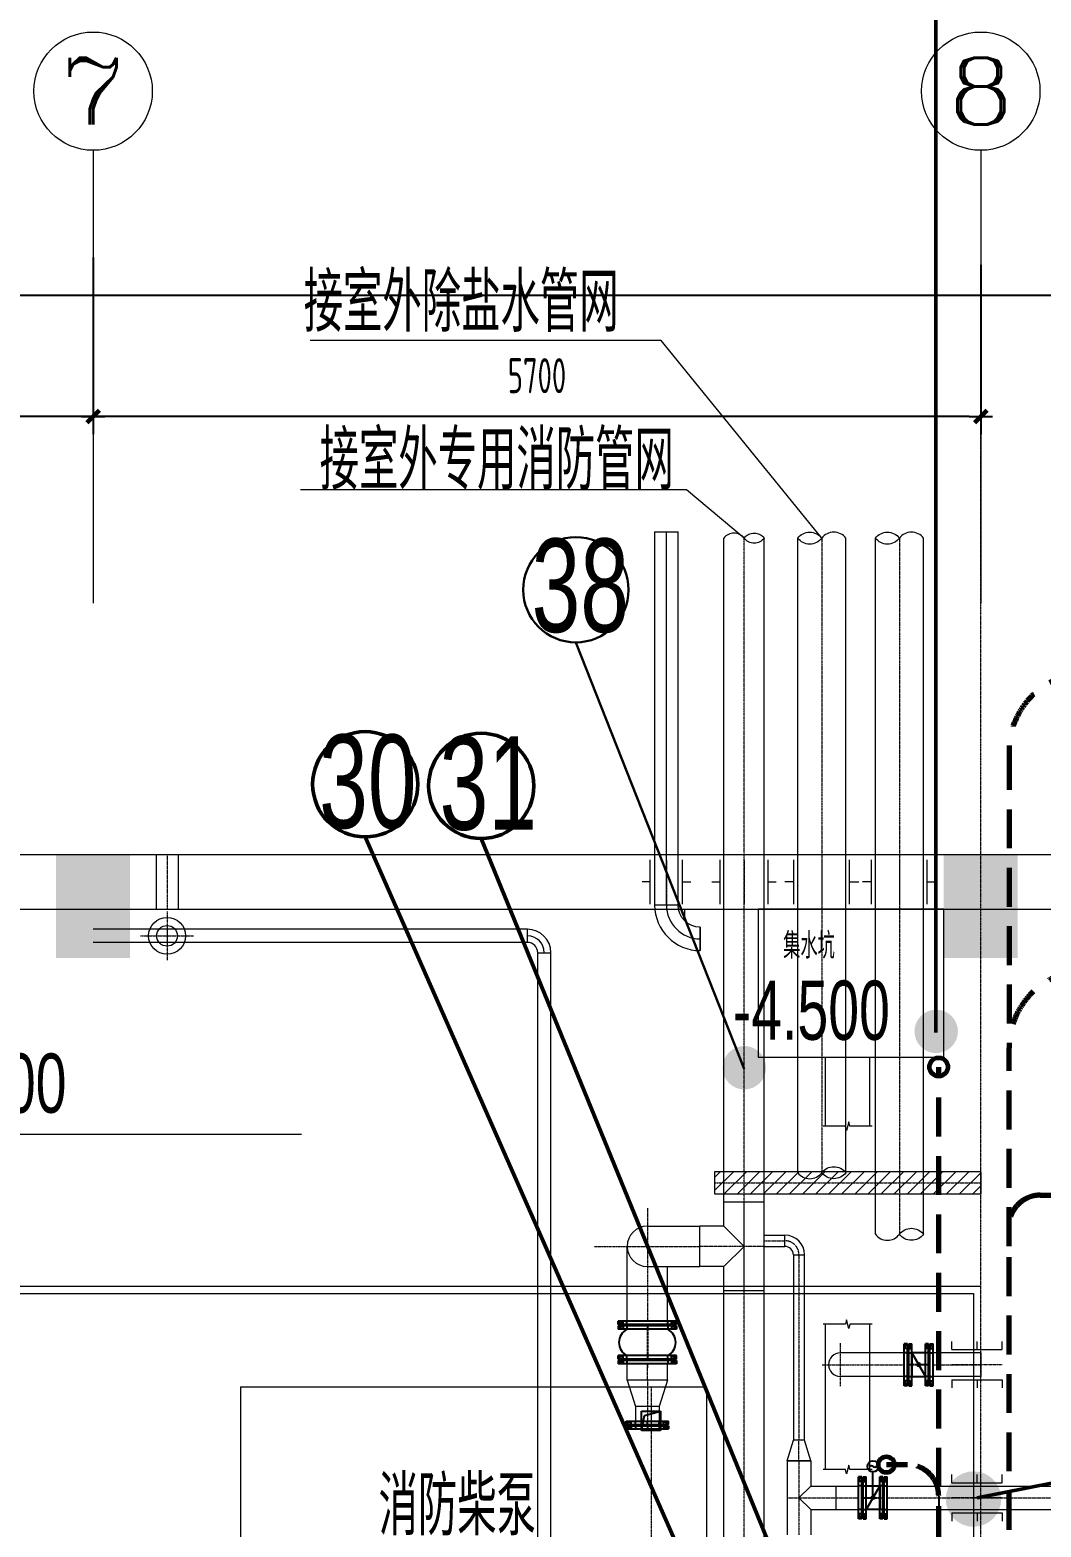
# Model space of a CAD drawing. Header units: millimetres. Extents: x -705761 to 1364679, y -410401 to 446404.
# Drawn here: x -512246 to -505754, y -93573 to -83955 of the extents above; entities that cross this region are included whole.
import ezdxf
from ezdxf.enums import TextEntityAlignment as Align

# ---------------------------------------------------------------- set-up
doc = ezdxf.new("R2010")
doc.units = ezdxf.units.MM
for name, pattern in [('( Dashed )', [0.75, 0.5, -0.25]), ('ACAD_ISO02W100', [15, 12, -3]), ('CENTER', [2, 1.25, -0.25, 0.25, -0.25])]:
    doc.linetypes.add(name, pattern=pattern)
doc.layers.get('DEFPOINTS').update_dxf_attribs({"lineweight": 13})
for name, color, linetype, lineweight in [('AXIS', 3, 'Continuous', 13), ('AXIS_TEXT', 7, 'Continuous', 13), ('COLUMN', 7, 'Continuous', 13), ('DOTE', 1, 'Continuous', 13), ('P-YP-01001', 7, 'Continuous', 0), ('P-YP-01001-CLIN', 7, 'Continuous', 0), ('PUB_WALL', 255, 'Continuous', 13), ('W－标高', 3, 'Continuous', 13), ('W－防水套管', 30, 'Continuous', 13), ('净环冷水池补水管', 31, 'Continuous', 53), ('水HH-排水沟', 30, 'Continuous', 30), ('消防水管', 6, 'Continuous', 53), ('溢流及排污管道', 2, 'Continuous', 53), ('自动化文字', 255, 'Continuous', 35), ('除盐水管道', 60, 'Continuous', 53)]:
    doc.layers.add(name, color=color, linetype=linetype, lineweight=lineweight)
doc.layers.add('YQ_DIM', color=3, linetype='Continuous')
doc.layers.add('水HH-文字说明', color=7, linetype='Continuous')
doc.styles.add('_TCH_AXIS', font='complex.shx', dxfattribs={"bigfont": 'gbcbig.shx'})
doc.styles.add('bsdi_hz', font='BSDI_XW.shx', dxfattribs={"width": 0.8, "bigfont": 'BSDI_HZ.shx'})
doc.styles.add('BSIET 400', font='BSDI_XW.shx', dxfattribs={"width": 0.7, "height": 400, "bigfont": 'BSDI_HZ.shx'})
doc.styles.add('COMPLEX', font='ROS.shx', dxfattribs={"width": 0.7, "bigfont": 'HzTXT.shx'})
doc.styles.add('YQ_DIM', font='Superos.shx', dxfattribs={"width": 0.8, "bigfont": 'hzdx.shx'})
doc.styles.add('首钢设计院H5', font='ROS.shx', dxfattribs={"width": 0.7, "height": 5, "bigfont": 'HzTXT.shx'})
doc.dimstyles.new('yq75', dxfattribs={"dimscale": 75, "dimtxt": 3, "dimasz": 1, "dimexe": 1.5, "dimexo": 3, "dimgap": 0.5, "dimtad": 1, "dimdec": 0, "dimdsep": 46, "dimtxsty": 'YQ_DIM', "dimblk": 'YQTICK', "dimcen": 0, "dimclrd": 256, "dimclre": 256, "dimclrt": 7, "dimadec": 1, "dimazin": 2, "dimtfac": 1, "dimtdec": 4, "dimtix": 1, "dimtmove": 2, "dimatfit": 2, "dimfxl": 1, "dimtolj": 1, "dimtzin": 0, "dimarcsym": 0})

# ---------------------------------------------------------------- blocks, each defined once
blk = doc.blocks.new('YQTICK')
blk.add_line((-1, 0), (1, 0))
at = {"const_width": 0.4}
blk.add_lwpolyline([(0.53, 0.53), (-0.53, -0.53)], dxfattribs=at)
blk = doc.blocks.new('*D165')
at = {"layer": 'DEFPOINTS', "color": 0, "lineweight": 40, "transparency": 16777216}
for p in [(-511840.6, -85192.5), (-517540.6, -85240), (-517540.6, -86438.6)]:
    blk.add_point(p, dxfattribs=at)
at = {"layer": 'YQ_DIM', "lineweight": -2, "transparency": 16777216}
for p, q in [((-517540.6, -85465), (-517540.6, -86551.1)), ((-511840.6, -85417.5), (-511840.6, -86551.1)), ((-511915.6, -86438.6), (-517465.6, -86438.6))]:
    blk.add_line(p, q, dxfattribs=at)
at = {"layer": 'YQ_DIM', "lineweight": -2, "transparency": 16777216, "xscale": 75, "yscale": 75, "zscale": 75, "rotation": 180}
blk.add_blockref('YQTICK', (-517540.6, -86438.6), dxfattribs=at)
at = {"layer": 'YQ_DIM', "lineweight": -2, "transparency": 16777216, "xscale": 75, "yscale": 75, "zscale": 75}
blk.add_blockref('YQTICK', (-511840.6, -86438.6), dxfattribs=at)
at = {"layer": 'YQ_DIM', "color": 7, "lineweight": 15, "transparency": 16777216, "insert": (-514690.6, -86200.6), "char_height": 225, "attachment_point": 5, "style": 'YQ_DIM'}
blk.add_mtext('\\A1;\\H1x;\\W0.7;5700', dxfattribs=at)
blk = doc.blocks.new('*D167')
at = {"layer": 'DEFPOINTS', "color": 0, "lineweight": 40, "transparency": 16777216}
for p in [(-511840.6, -85192.5), (-506140.6, -85240), (-511840.6, -86438.6)]:
    blk.add_point(p, dxfattribs=at)
at = {"layer": 'YQ_DIM', "lineweight": -2, "transparency": 16777216}
for p, q in [((-511840.6, -85417.5), (-511840.6, -86551.1)), ((-506140.6, -85465), (-506140.6, -86551.1)), ((-506215.6, -86438.6), (-511765.6, -86438.6))]:
    blk.add_line(p, q, dxfattribs=at)
at = {"layer": 'YQ_DIM', "lineweight": -2, "transparency": 16777216, "xscale": 75, "yscale": 75, "zscale": 75, "rotation": 180}
blk.add_blockref('YQTICK', (-511840.6, -86438.6), dxfattribs=at)
at = {"layer": 'YQ_DIM', "lineweight": -2, "transparency": 16777216, "xscale": 75, "yscale": 75, "zscale": 75}
blk.add_blockref('YQTICK', (-506140.6, -86438.6), dxfattribs=at)
at = {"layer": 'YQ_DIM', "color": 7, "lineweight": 15, "transparency": 16777216, "insert": (-508990.6, -86176.2), "char_height": 225, "attachment_point": 5, "style": 'YQ_DIM'}
blk.add_mtext('\\A1;\\H1x;\\W0.7;5700', dxfattribs=at)
blk = doc.blocks.new('*D169')
at = {"layer": 'DEFPOINTS', "color": 0, "lineweight": 40, "transparency": 16777216}
for p in [(-495880.6, -84728.6), (-552880.6, -85219), (-552880.6, -85660.9)]:
    blk.add_point(p, dxfattribs=at)
at = {"layer": 'YQ_DIM', "lineweight": -2, "transparency": 16777216}
for p, q in [((-495880.6, -84953.6), (-495880.6, -85773.4)), ((-552880.6, -85444), (-552880.6, -85773.4)), ((-495955.6, -85660.9), (-552805.6, -85660.9))]:
    blk.add_line(p, q, dxfattribs=at)
at = {"layer": 'YQ_DIM', "lineweight": -2, "transparency": 16777216, "xscale": 75, "yscale": 75, "zscale": 75, "rotation": 180}
blk.add_blockref('YQTICK', (-552880.6, -85660.9), dxfattribs=at)
at = {"layer": 'YQ_DIM', "lineweight": -2, "transparency": 16777216, "xscale": 75, "yscale": 75, "zscale": 75}
blk.add_blockref('YQTICK', (-495880.6, -85660.9), dxfattribs=at)
at = {"layer": 'YQ_DIM', "color": 7, "lineweight": 15, "transparency": 16777216, "insert": (-522955.6, -85424.6), "char_height": 225, "attachment_point": 5, "style": 'YQ_DIM'}
blk.add_mtext('\\A1;57000', dxfattribs=at)
blk = doc.blocks.new('_FZH')
blk.add_solid([(-0.5, -0.5), (0.5, -0.5), (-0.5, 0.5), (0.5, 0.5)])
blk = doc.blocks.new('_AXISO')
blk.add_circle((0, 0), 0.5)
at = {"layer": 'AXIS_TEXT', "style": 'COMPLEX', "width": 1.470588}
blk.add_attdef('A', text='', height=0.56, dxfattribs=at).set_placement((0.25, -0.28), (0.25, -0.28), align=Align.FIT)
blk = doc.blocks.new('A$C018B5288')
at = {"lineweight": -3}
for p, q in [((-65, 65), (65, 65)), ((-65, -65), (-65, 65)), ((65, 65), (65, -65)), ((65, -65), (-65, -65))]:
    blk.add_line(p, q, dxfattribs=at)
blk.add_lwpolyline([(-65, -65), (-44, 36), (65, 65)], dxfattribs=at)
at = {"layer": 'DOTE', "color": 1, "linetype": 'CENTER', "ltscale": 5}
for p, q in [((-89, 0), (89, 0)), ((0, 94), (0, -94))]:
    blk.add_line(p, q, dxfattribs=at)
blk = doc.blocks.new('A$C4018031B')
for p, q in [((-27, -142.5), (-27, 142.5)), ((-6, 142.5), (-27, 142.5)), ((-6, -142.5), (-6, 142.5)), ((-6, 109), (-3, 106)), ((-3, -106), (-3, 106)), ((3, 109), (0, 106)), ((0, -106), (0, 106)), ((3, -142.5), (3, 142.5)), ((3, 142.5), (24, 142.5)), ((24, -142.5), (24, 142.5)), ((-6, -142.5), (-27, -142.5)), ((-6, -109), (-3, -106)), ((3, -109), (0, -106)), ((3, -142.5), (24, -142.5))]:
    blk.add_line(p, q)
at = {"linetype": 'ACAD_ISO02W100', "ltscale": 0.5}
for p, q in [((-6, 131), (-27, 131)), ((-6, 109), (-27, 109)), ((3, 131), (24, 131)), ((3, 109), (24, 109)), ((-3, 80.5), (-27, 80.5)), ((0, 80.5), (24, 80.5)), ((-3, -80.5), (-27, -80.5)), ((0, -80.5), (24, -80.5)), ((-6, -109), (-27, -109)), ((-6, -131), (-27, -131)), ((3, -109), (24, -109)), ((3, -131), (24, -131))]:
    blk.add_line(p, q, dxfattribs=at)
at = {"color": 1, "linetype": 'CENTER', "ltscale": 5}
for p, q in [((-6, 120), (-27, 120)), ((3, 120), (24, 120)), ((-3, 0), (-27, 0)), ((0, 0), (24, 0)), ((-6, -120), (-27, -120)), ((3, -120), (24, -120))]:
    blk.add_line(p, q, dxfattribs=at)
blk = doc.blocks.new('A$C60BE7772')
for p, q in [((-121, 198), (-144, 198)), ((-144, -197), (-144, 198)), ((-121, -197), (-121, 198)), ((-121, 163), (-118, 160)), ((-118, -160), (-118, 160)), ((-112, 163), (-115, 160)), ((-115, -160), (-115, 160)), ((-112, -197), (-112, 198)), ((-112, 198), (-89, 198)), ((-89, -197), (-89, 198)), ((112, 198), (89, 198)), ((89, -197), (89, 198)), ((112, -197), (112, 198)), ((112, 163), (115, 160)), ((115, -160), (115, 160)), ((121, 163), (118, 160)), ((118, -160), (118, 160)), ((121, -197), (121, 198)), ((121, 198), (144, 198)), ((144, -197), (144, 198)), ((-121, -197), (-144, -197)), ((-121, -163), (-118, -160)), ((-112, -163), (-115, -160)), ((-112, -197), (-89, -197)), ((112, -197), (89, -197)), ((112, -163), (115, -160)), ((121, -163), (118, -160)), ((121, -197), (144, -197))]:
    blk.add_line(p, q)
at = {"linetype": 'ACAD_ISO02W100', "ltscale": 0.5}
for p, q in [((-121, 186), (-144, 186)), ((-121, 164), (-144, 164)), ((-118, 138), (-144, 138)), ((-115, 138), (-89, 138)), ((-112, 186), (-89, 186)), ((-112, 164), (-89, 164)), ((112, 186), (89, 186)), ((112, 164), (89, 164)), ((115, 138), (89, 138)), ((118, 138), (144, 138)), ((121, 186), (144, 186)), ((121, 164), (144, 164)), ((-118, -138), (-144, -138)), ((-121, -164), (-144, -164)), ((-121, -186), (-144, -186)), ((-115, -138), (-89, -138)), ((-112, -164), (-89, -164)), ((-112, -186), (-89, -186)), ((115, -138), (89, -138)), ((112, -164), (89, -164)), ((112, -186), (89, -186)), ((118, -138), (144, -138)), ((121, -164), (144, -164)), ((121, -186), (144, -186))]:
    blk.add_line(p, q, dxfattribs=at)
at = {"color": 1, "linetype": 'CENTER', "ltscale": 5}
for p, q in [((-121, 175), (-144, 175)), ((-112, 175), (-89, 175)), ((112, 175), (89, 175)), ((121, 175), (144, 175)), ((-121, -175), (-144, -175)), ((-112, -175), (-89, -175)), ((112, -175), (89, -175)), ((121, -175), (144, -175))]:
    blk.add_line(p, q, dxfattribs=at)
at = {"color": 1, "linetype": 'CENTER', "lineweight": -3, "ltscale": 5}
blk.add_line((115, 0), (-115, 0), dxfattribs=at)
for centre, start, end in [((0, 91), 27.9665, 152.0335), ((0, -91), 207.9665, 332.0335)]:
    blk.add_arc(centre, 101, start, end)
blk = doc.blocks.new('A$C799407B6')
h = blk.add_hatch(color=256)
edge = h.paths.add_edge_path()
edge.add_arc((0, 0), 10, 0, 360)
for p, q in [((-76, 142), (-97, 142)), ((-97, -142), (-97, 142)), ((-76, -142), (-76, 142)), ((-76, 109), (-73, 106)), ((-73, -106), (-73, 106)), ((-67, 109), (-70, 106)), ((-70, -106), (-70, 106)), ((-67, -142), (-67, 142)), ((-67, 142), (-46, 142)), ((-46, -142), (-46, 142)), ((0, 0), (0, 175)), ((67, 142), (46, 142)), ((46, -142), (46, 142)), ((67, -142), (67, 142)), ((67, 109), (70, 106)), ((70, -106), (70, 106)), ((76, 109), (73, 106)), ((73, -106), (73, 106)), ((76, -142), (76, 142)), ((76, 142), (97, 142)), ((97, -142), (97, 142)), ((46, 80), (-46, -80)), ((-46, 80), (46, 80)), ((-46, -80), (-46, 80)), ((46, 80), (46, -80)), ((46, -80), (-46, -80)), ((-76, -142), (-97, -142)), ((-76, -109), (-73, -106)), ((-67, -109), (-70, -106)), ((-67, -142), (-46, -142)), ((67, -142), (46, -142)), ((67, -109), (70, -106)), ((76, -109), (73, -106)), ((76, -142), (97, -142))]:
    blk.add_line(p, q)
at = {"linetype": 'ACAD_ISO02W100', "ltscale": 0.5}
for p, q in [((-76, 131), (-97, 131)), ((-76, 109), (-97, 109)), ((-67, 131), (-46, 131)), ((-67, 109), (-46, 109)), ((67, 131), (46, 131)), ((67, 109), (46, 109)), ((76, 131), (97, 131)), ((76, 109), (97, 109)), ((-73, 80), (-97, 80)), ((-70, 80), (-46, 80)), ((70, 80), (46, 80)), ((73, 80), (97, 80)), ((-73, -80), (-97, -80)), ((-70, -80), (-46, -80)), ((70, -80), (46, -80)), ((73, -80), (97, -80)), ((-76, -109), (-97, -109)), ((-76, -131), (-97, -131)), ((-67, -109), (-46, -109)), ((-67, -131), (-46, -131)), ((67, -109), (46, -109)), ((67, -131), (46, -131)), ((76, -109), (97, -109)), ((76, -131), (97, -131))]:
    blk.add_line(p, q, dxfattribs=at)
at = {"color": 1, "linetype": 'CENTER', "ltscale": 5}
for p, q in [((-76, 120), (-97, 120)), ((-67, 120), (-46, 120)), ((67, 120), (46, 120)), ((76, 120), (97, 120)), ((-70, 0), (70, 0)), ((-76, -120), (-97, -120)), ((-67, -120), (-46, -120)), ((67, -120), (46, -120)), ((76, -120), (97, -120))]:
    blk.add_line(p, q, dxfattribs=at)
for centre, radius in [((0, 212), 37.5), ((0, 0), 10)]:
    blk.add_circle(centre, radius)
blk.add_spline([(-25, 211), (-12, 219), (1, 212), (12, 207), (25, 215)], degree=3)
blk = doc.blocks.new('A$C3E0464D6')
h = blk.add_hatch(color=256)
edge = h.paths.add_edge_path()
edge.add_arc((0, 0), 10, 0, 360)
for p, q in [((-97, -142), (-97, 142)), ((-76, 142), (-97, 142)), ((-76, -142), (-76, 142)), ((-76, 109), (-73, 106)), ((-73, -106), (-73, 106)), ((-67, 109), (-70, 106)), ((-70, -106), (-70, 106)), ((-67, 142), (-46, 142)), ((-67, -142), (-67, 142)), ((-46, -142), (-46, 142)), ((46, -142), (46, 142)), ((67, 142), (46, 142)), ((67, -142), (67, 142)), ((67, 109), (70, 106)), ((70, -106), (70, 106)), ((76, 109), (73, 106)), ((73, -106), (73, 106)), ((76, 142), (97, 142)), ((76, -142), (76, 142)), ((97, -142), (97, 142)), ((46, 80), (-46, -80)), ((-46, 80), (46, 80)), ((-46, -80), (-46, 80)), ((46, 80), (46, -80)), ((46, -80), (-46, -80)), ((-76, -142), (-97, -142)), ((-76, -109), (-73, -106)), ((-67, -109), (-70, -106)), ((-67, -142), (-46, -142)), ((67, -142), (46, -142)), ((67, -109), (70, -106)), ((76, -109), (73, -106)), ((76, -142), (97, -142))]:
    blk.add_line(p, q)
at = {"linetype": 'ACAD_ISO02W100', "ltscale": 0.5}
for p, q in [((-76, 131), (-97, 131)), ((-76, 109), (-97, 109)), ((-67, 131), (-46, 131)), ((-67, 109), (-46, 109)), ((67, 131), (46, 131)), ((67, 109), (46, 109)), ((76, 131), (97, 131)), ((76, 109), (97, 109)), ((-73, 80), (-97, 80)), ((-70, 80), (-46, 80)), ((70, 80), (46, 80)), ((73, 80), (97, 80)), ((-73, -80), (-97, -80)), ((-70, -80), (-46, -80)), ((70, -80), (46, -80)), ((73, -80), (97, -80)), ((-76, -109), (-97, -109)), ((-76, -131), (-97, -131)), ((-67, -109), (-46, -109)), ((-67, -131), (-46, -131)), ((67, -109), (46, -109)), ((67, -131), (46, -131)), ((76, -109), (97, -109)), ((76, -131), (97, -131))]:
    blk.add_line(p, q, dxfattribs=at)
at = {"color": 1, "linetype": 'CENTER', "ltscale": 5}
for p, q in [((-76, 120), (-97, 120)), ((-67, 120), (-46, 120)), ((67, 120), (46, 120)), ((76, 120), (97, 120)), ((-70, 0), (70, 0)), ((-76, -120), (-97, -120)), ((-67, -120), (-46, -120)), ((67, -120), (46, -120)), ((76, -120), (97, -120))]:
    blk.add_line(p, q, dxfattribs=at)
blk.add_circle((0, 0), 10)

msp = doc.modelspace()

# ---------------------------------------------------------------- hatches: boundary and pattern name
at = {"lineweight": 15}
h = msp.add_hatch(dxfattribs=at)
h.set_pattern_fill('ANSI31', color=256, scale=475)
h.set_pattern_definition([(45, (-3668554.88, 332181.68), (-41.9844651, 41.9844651), [])])
h.paths.add_polyline_path([(-507850.65, -91290.57), (-507850.65, -91433.07), (-506140.65, -91433.07), (-506140.65, -91290.57)])
at = {"layer": '自动化文字', "lineweight": 60}
h = msp.add_hatch(color=1, dxfattribs=at)
h.dxf.hatch_style = 1
h.paths.add_polyline_path([(-506566.72, -90388.71), (-506287.61, -90388.71, 1)])
h.paths.add_polyline_path([(-506287.61, -90388.71), (-506566.72, -90388.71, 1)])
h = msp.add_hatch(color=1, dxfattribs=at)
h.dxf.hatch_style = 1
h.paths.add_polyline_path([(-507798.63, -90622.11), (-507519.51, -90622.11, 1)])
h.paths.add_polyline_path([(-507519.51, -90622.11), (-507798.63, -90622.11, 1)])
at = {"layer": '自动化文字', "lineweight": 40}
h = msp.add_hatch(color=1, dxfattribs=at)
h.dxf.hatch_style = 1
h.paths.add_polyline_path([(-506365.8, -93392.87, 1), (-506009.48, -93392.87, 1)])

# ---------------------------------------------------------------- linework, layer by layer
at = {"lineweight": 15, "ltscale": 1000}
msp.add_line((-508040.65, -89678.79), (-508040.65, -89604.32), dxfattribs=at)
at = {"lineweight": 15}
for p, q in [((-509052.02, -89732.42), (-511840.65, -89732.42)), ((-509052.02, -89816.97), (-511840.65, -89816.97)), ((-511365.65, -89732.42), (-511365.65, -89816.97)), ((-509052.02, -89816.97), (-509052.02, -89732.42)), ((-508985.99, -93650.69), (-508985.99, -89882.99)), ((-508985.99, -89882.99), (-508901.44, -89882.99)), ((-508901.44, -93650.69), (-508901.44, -89882.99)), ((-506140.65, -91290.57), (-507850.65, -91290.57)), ((-507850.65, -91290.57), (-507850.65, -91433.07)), ((-506140.65, -91290.57), (-506140.65, -91433.07)), ((-507850.65, -91433.07), (-506140.65, -91433.07)), ((-510894.45, -92672.19), (-507901.95, -92672.19)), ((-510894.45, -92672.19), (-510894.45, -94097.19)), ((-507901.95, -92672.19), (-507901.95, -94097.19))]:
    msp.add_line(p, q, dxfattribs=at)
at = {"linetype": '( Dashed )', "lineweight": 70, "ltscale": 500}
for p, q in [((-505959.12, -91767.88), (-505959.12, -90495.05)), ((-506411.27, -100439.17), (-506411.27, -90618.38)), ((-506747.19, -93171.92), (-506611.27, -93171.92))]:
    msp.add_line(p, q, dxfattribs=at)
at = {"color": 1, "linetype": 'CENTER', "lineweight": 15, "ltscale": 5}
for p, q in [((-507660.65, -92054.69), (-507660.65, -91484.69)), ((-507530.97, -91769.69), (-507945.65, -91769.69)), ((-508281.95, -92629.44), (-508281.95, -92798.54)), ((-507308.2, -93147.19), (-507308.2, -93014.19)), ((-507308.2, -93147.19), (-507308.2, -93622.19)), ((-507383.72, -93384.69), (-507070.7, -93384.69))]:
    msp.add_line(p, q, dxfattribs=at)
msp.add_line((-506411.27, -93371.92), (-506411.27, -93525.88))
at = {"lineweight": 15}
for points in [[(-507660.65, -87219.74), (-508029.52, -86908.65), (-510508.48, -86908.65)], [(-506838.9, -90997.73), (-506981.4, -90997.73), (-506988.52, -90969.23), (-507002.77, -91026.23), (-507009.9, -90997.73), (-507152.4, -90997.73)], [(-506838.9, -92269.79), (-506981.4, -92269.79), (-506988.52, -92298.29), (-507002.77, -92241.29), (-507009.9, -92269.79), (-507152.4, -92269.79)], [(-506838.9, -93203.17), (-506981.4, -93203.17), (-506988.52, -93174.67), (-507002.77, -93231.67), (-507009.9, -93203.17), (-507152.4, -93203.17)]]:
    msp.add_lwpolyline(points, dxfattribs=at)
for points in [[(-507660.65, -87219.74, -0.5), (-507530.97, -87219.74, -0.5), (-507660.65, -87219.74, 0.5), (-507790.32, -87219.74)], [(-507007.52, -87219.74, 0.5), (-507161.9, -87219.74, -0.5), (-507316.27, -87219.74, -0.5), (-507161.9, -87219.74)], [(-506508.77, -87219.74, 0.5), (-506663.15, -87219.74, -0.5), (-506817.52, -87219.74, -0.5), (-506663.15, -87219.74)], [(-507316.27, -91296.28, 0.5), (-507161.9, -91296.28, -0.5), (-507007.52, -91296.28, -0.5), (-507161.9, -91296.28)], [(-506817.52, -91692.02, 0.5), (-506663.15, -91692.02, -0.5), (-506508.77, -91692.02, -0.5), (-506663.15, -91692.02)]]:
    msp.add_lwpolyline(points, format="xyb", dxfattribs=at)
at = {"linetype": '( Dashed )', "lineweight": 70, "ltscale": 500}
for points in [[(-503550.21, -88087.53), (-505459.12, -88087.53, 0.4142136), (-505959.12, -88587.53), (-505959.12, -90495.05)], [(-506470.98, -100439.72), (-506434.12, -100439.72, 0.4142136), (-505959.12, -99964.72), (-505959.12, -91640.88, -0.4142136), (-505759.12, -91440.88), (-504796.14, -91440.88)]]:
    msp.add_lwpolyline(points, format="xyb", dxfattribs=at)
at = {"color": 1, "lineweight": 60}
for centre, radius in [((-506411.27, -90617.38), 59.39), ((-506747.19, -93171.92), 51.48)]:
    msp.add_circle(centre, radius, dxfattribs=at)
at = {"lineweight": 15}
for radius in [150.57, 108.3, 66.03]:
    msp.add_arc((-509052.02, -89882.99), radius, 0, 90, dxfattribs=at)
at = {"linetype": '( Dashed )', "lineweight": 70, "ltscale": 500}
for centre, radius, start, end in [((-505459.12, -90495.05), 500, 90.670262, 180), ((-506611.27, -93371.92), 200, 0, 90)]:
    msp.add_arc(centre, radius, start, end, dxfattribs=at)
at = {"color": 1, "linetype": 'CENTER', "lineweight": 15, "ltscale": 5}
msp.add_arc((-507398.45, -91823.84), 90.25, 0, 90, dxfattribs=at)
at = {"lineweight": 15, "ltscale": 1000}
msp.add_point((-506140.65, -91433.07), dxfattribs=at)
at = {"layer": 'AXIS', "lineweight": 15}
for p, q in [((-511840.65, -84728.58), (-511840.65, -87637.19)), ((-506140.65, -84728.58), (-506140.65, -87637.19))]:
    msp.add_line(p, q, dxfattribs=at)
at = {"layer": 'AXIS', "color": 6, "lineweight": 30}
msp.add_line((-507660.65, -90630.25), (-508740.87, -87889.58), dxfattribs=at)
at = {"layer": 'COLUMN', "color": 4, "lineweight": 15}
for p, q in [((-545926.55, -92026.34), (-506140.65, -92025.37)), ((-545926.55, -92073.84), (-506188.15, -92072.87)), ((-506188.15, -92072.87), (-506188.15, -100652.19))]:
    msp.add_line(p, q, dxfattribs=at)
at = {"layer": 'DOTE', "color": 1, "linetype": 'CENTER', "lineweight": 15, "ltscale": 5}
for p, q in [((-506140.65, -102436.92), (-506140.65, -86259.69)), ((-507660.65, -96975.69), (-507660.65, -87219.74)), ((-507161.9, -87219.74), (-507161.9, -91296.28)), ((-506663.15, -87219.74), (-506663.15, -91692.02)), ((-511365.65, -89252.82), (-511365.65, -89604.32)), ((-511365.65, -89619.29), (-511365.65, -89930.09)), ((-511535.59, -89774.69), (-511195.7, -89774.69)), ((-507845.73, -91361.82), (-506140.65, -91361.82)), ((-508281.95, -91524.03), (-508281.95, -92250.39)), ((-507530.97, -91733.59), (-507398.45, -91733.59)), ((-508622.03, -91769.69), (-507945.65, -91769.69)), ((-507308.2, -91823.84), (-507308.2, -93014.19)), ((-507043.15, -92391.5), (-507043.15, -92667.89)), ((-508281.95, -92629.44), (-508281.95, -92523.99)), ((-508281.95, -92523.99), (-508281.95, -92549.78)), ((-507159.57, -92529.69), (-506631.8, -92529.69)), ((-506447.5, -92529.69), (-506140.65, -92529.69)), ((-508258.2, -92672.19), (-508258.2, -94097.19)), ((-508281.95, -92798.54), (-508281.95, -92893.54)), ((-507070.7, -93384.69), (-506925.35, -93384.69)), ((-506741.05, -93384.69), (-505348.54, -93384.69))]:
    msp.add_line(p, q, dxfattribs=at)
at = {"layer": 'P-YP-01001', "lineweight": 15, "ltscale": 1000}
for p, q in [((-508234.92, -87179.07), (-508234.92, -89576.77)), ((-508083.87, -89576.77), (-508083.87, -87179.07)), ((-508083.87, -89576.77), (-508234.92, -89576.77)), ((-508083.87, -89576.77), (-508234.92, -89576.77))]:
    msp.add_line(p, q, dxfattribs=at)
at = {"layer": 'P-YP-01001', "lineweight": 15, "ltscale": 1000, "flags": 128}
for points in [[(-508234.92, -87179.07), (-508083.87, -87179.07)], [(-507941.85, -89869.84), (-507941.85, -89718.79)], [(-507941.85, -89718.79), (-507941.85, -89869.84)]]:
    msp.add_lwpolyline(points, dxfattribs=at)
at = {"layer": 'P-YP-01001', "lineweight": 15, "ltscale": 1000}
msp.add_arc((-507941.85, -89576.77), 293.08, 180, 270, dxfattribs=at)
at = {"layer": 'P-YP-01001', "lineweight": 15, "ltscale": 1000, "extrusion": (0, 0, -1)}
msp.add_arc((507941.85, -89576.77), 142.03, 270, 0, dxfattribs=at)
at = {"layer": 'P-YP-01001-CLIN', "lineweight": 15, "ltscale": 1000}
msp.add_line((-508159.4, -89576.77), (-508159.4, -87179.07), dxfattribs=at)
msp.add_arc((-507941.85, -89576.77), 217.55, 180, 270, dxfattribs=at)
at = {"layer": 'PUB_WALL', "lineweight": 15}
for p, q in [((-540711.05, -89252.82), (-504440.15, -89252.82)), ((-552643.05, -89604.32), (-503015.15, -89604.32))]:
    msp.add_line(p, q, dxfattribs=at)
at = {"layer": 'W－标高', "color": 3, "lineweight": 15}
msp.add_line((-510502.4, -91050), (-513093.18, -91050), dxfattribs=at)
at = {"layer": 'W－防水套管', "lineweight": 15}
for p, q in [((-511436.9, -89252.82), (-511436.9, -89604.32)), ((-511294.4, -89252.82), (-511294.4, -89604.32))]:
    msp.add_line(p, q, dxfattribs=at)
at = {"layer": 'W－防水套管', "color": 1, "linetype": 'CENTER', "lineweight": 15}
for p, q in [((-508159.4, -89286.07), (-508159.4, -89571.07)), ((-507660.65, -89286.07), (-507660.65, -89571.07)), ((-507161.9, -89286.07), (-507161.9, -89571.07)), ((-506663.15, -89286.07), (-506663.15, -89571.07)), ((-506002.9, -92529.69), (-506325.9, -92529.69)), ((-506002.9, -93384.69), (-506325.9, -93384.69))]:
    msp.add_line(p, q, dxfattribs=at)
at = {"layer": 'W－防水套管', "lineweight": 15}
for points in [[(-508263.42, -89571.07), (-508263.42, -89286.07)], [(-508055.37, -89571.07), (-508055.37, -89286.07)], [(-507815.02, -89571.07), (-507815.02, -89286.07)], [(-507506.27, -89571.07), (-507506.27, -89286.07)], [(-507340.97, -89571.07), (-507340.97, -89286.07)], [(-506982.82, -89571.07), (-506982.82, -89286.07)], [(-506842.22, -89571.07), (-506842.22, -89286.07)], [(-506484.07, -89571.07), (-506484.07, -89286.07)], [(-508263.42, -89428.57), (-508316.15, -89428.57)], [(-508055.37, -89428.57), (-508002.65, -89428.57)], [(-507867.27, -89428.57), (-507815.02, -89428.57)], [(-507506.27, -89428.57), (-507454.02, -89428.57)], [(-507340.97, -89428.57), (-507399.4, -89428.57)], [(-506982.82, -89428.57), (-506924.4, -89428.57)], [(-506842.22, -89428.57), (-506900.65, -89428.57)], [(-506484.07, -89428.57), (-506425.65, -89428.57)], [(-506325.9, -92433.27), (-506325.9, -92380.07)], [(-506164.4, -92433.27), (-506164.4, -92380.07)], [(-506002.9, -92433.27), (-506002.9, -92380.07)], [(-506325.9, -92433.27), (-506002.9, -92433.27)], [(-506325.9, -92626.12), (-506325.9, -92679.32)], [(-506325.9, -92626.12), (-506002.9, -92626.12)], [(-506164.4, -92626.12), (-506164.4, -92679.32)], [(-506002.9, -92626.12), (-506002.9, -92679.32)], [(-506325.9, -93288.27), (-506325.9, -93235.07)], [(-506325.9, -93288.27), (-506002.9, -93288.27)], [(-506164.4, -93288.27), (-506164.4, -93235.07)], [(-506002.9, -93288.27), (-506002.9, -93235.07)], [(-506325.9, -93481.12), (-506325.9, -93534.32)], [(-506325.9, -93481.12), (-506002.9, -93481.12)], [(-506164.4, -93481.12), (-506164.4, -93534.32)], [(-506002.9, -93481.12), (-506002.9, -93534.32)]]:
    msp.add_lwpolyline(points, dxfattribs=at)
for radius in [118.75, 66.5]:
    msp.add_circle((-511365.65, -89774.69), radius, dxfattribs=at)
at = {"layer": '净环冷水池补水管', "lineweight": 15, "ltscale": 0.5}
for p, q in [((-507316.27, -91296.28), (-507316.27, -87219.74)), ((-507007.52, -91296.28), (-507007.52, -87219.74))]:
    msp.add_line(p, q, dxfattribs=at)
at = {"layer": '水HH-排水沟', "lineweight": 15}
for p, q in [((-507138.15, -90997.73), (-507138.15, -90554.32)), ((-506853.15, -90997.73), (-506853.15, -90554.32)), ((-507138.15, -93203.17), (-507138.15, -92269.79)), ((-506853.15, -93203.17), (-506853.15, -92269.79))]:
    msp.add_line(p, q, dxfattribs=at)
msp.add_lwpolyline([(-507569.45, -90554.32), (-506378.15, -90554.32), (-506378.15, -89604.32), (-507569.45, -89604.32)], close=True, dxfattribs=at)
at = {"layer": '水HH-文字说明', "lineweight": 15}
msp.add_lwpolyline([(-507161.9, -87219.74), (-508193.5, -85951.13), (-510447.96, -85951.13)], dxfattribs=at)
at = {"layer": '消防水管', "lineweight": 15}
for p, q in [((-507790.32, -91484.69), (-507790.32, -87219.74)), ((-507530.97, -96975.69), (-507530.97, -87219.74)), ((-507530.97, -91484.69), (-507790.32, -91484.69)), ((-507790.32, -91640.02), (-507790.32, -91484.69)), ((-507530.97, -92054.69), (-507530.97, -91484.69)), ((-508281.95, -91640.02), (-507945.65, -91640.02)), ((-507945.65, -91899.37), (-507945.65, -91640.02)), ((-507790.32, -91640.02), (-507945.65, -91640.02)), ((-507790.32, -91640.02), (-507660.65, -91769.69)), ((-507530.97, -91697.49), (-507398.45, -91697.49)), ((-507398.45, -91769.69), (-507398.45, -91697.49)), ((-508411.62, -92250.39), (-508411.62, -91769.69)), ((-507790.32, -91899.37), (-507660.65, -91769.69)), ((-507530.97, -91769.69), (-507398.45, -91769.69)), ((-507344.3, -91823.84), (-507272.1, -91823.84)), ((-507344.3, -91823.84), (-507344.3, -93014.19)), ((-507272.1, -93014.19), (-507272.1, -91823.84)), ((-508281.95, -91899.37), (-507945.65, -91899.37)), ((-508152.27, -92250.39), (-508152.27, -91899.37)), ((-507790.32, -91899.37), (-507945.65, -91899.37)), ((-507790.32, -92054.69), (-507790.32, -91899.37)), ((-507790.32, -96975.69), (-507790.32, -92054.69)), ((-507530.97, -92054.69), (-507790.32, -92054.69)), ((-508411.62, -92629.44), (-508411.62, -92523.99)), ((-508152.27, -92629.44), (-508152.27, -92523.99)), ((-508411.62, -92629.44), (-508357.47, -92798.54)), ((-508152.27, -92629.44), (-508411.62, -92629.44)), ((-508152.27, -92629.44), (-508206.42, -92798.54)), ((-508206.42, -92798.54), (-508357.47, -92798.54)), ((-508357.47, -92798.54), (-508357.47, -92893.54)), ((-508206.42, -92798.54), (-508206.42, -92893.54)), ((-507383.72, -93147.19), (-507344.3, -93014.19)), ((-507272.1, -93014.19), (-507344.3, -93014.19)), ((-507232.67, -93147.19), (-507272.1, -93014.19)), ((-507383.72, -93147.19), (-507232.67, -93147.19)), ((-507383.72, -93147.19), (-507383.72, -93622.19)), ((-507232.67, -93147.19), (-507383.72, -93147.19)), ((-507232.67, -93147.19), (-507232.67, -93309.17)), ((-507232.67, -93309.17), (-507308.2, -93384.69)), ((-507232.67, -93460.22), (-507308.2, -93384.69)), ((-507232.67, -93309.17), (-507070.7, -93309.17)), ((-507070.7, -93309.17), (-507070.7, -93460.22)), ((-507070.7, -93309.17), (-506925.35, -93309.17)), ((-506741.05, -93309.17), (-505475.65, -93309.17)), ((-507232.67, -93460.22), (-507070.7, -93460.22)), ((-507232.67, -93460.22), (-507232.67, -93622.19)), ((-507070.7, -93460.22), (-506925.35, -93460.22)), ((-506741.05, -93460.22), (-505475.65, -93460.22))]:
    msp.add_line(p, q, dxfattribs=at)
for centre, radius, start, end in [((-508281.95, -91769.69), 129.68, 90, 270), ((-507398.45, -91823.84), 126.35, 0, 90), ((-507398.45, -91823.84), 54.15, 0, 90)]:
    msp.add_arc(centre, radius, start, end, dxfattribs=at)
at = {"layer": '溢流及排污管道', "lineweight": 15}
for p, q in [((-506631.8, -92454.17), (-507043.15, -92454.17)), ((-506140.65, -92454.17), (-506447.5, -92454.17)), ((-506140.65, -92454.17), (-506140.65, -92605.22)), ((-506631.8, -92605.22), (-507043.15, -92605.22)), ((-506140.65, -92605.22), (-506447.5, -92605.22))]:
    msp.add_line(p, q, dxfattribs=at)
msp.add_arc((-507043.15, -92529.69), 75.52, 90, 270, dxfattribs=at)
at = {"layer": '自动化文字', "color": 60, "lineweight": 50}
msp.add_line((-506428.74, -90396.84), (-506428.74, -83560.23), dxfattribs=at)
at = {"layer": '自动化文字', "color": 4, "lineweight": 50}
for p, q in [((-510093.21, -89138.98), (-507161.9, -95798.17)), ((-506636.9, -95798.17), (-509348.54, -89149.42)), ((-506164.4, -93384.69), (-504444.68, -93048.57))]:
    msp.add_line(p, q, dxfattribs=at)
at = {"layer": '自动化文字', "color": 6, "lineweight": 30}
msp.add_circle((-508740.87, -87551.66), 337.92, dxfattribs=at)
at = {"layer": '自动化文字', "color": 4, "lineweight": 50}
for centre in [(-510093.21, -88801.06), (-509348.54, -88811.5)]:
    msp.add_circle(centre, 337.92, dxfattribs=at)
at = {"layer": '除盐水管道', "lineweight": 15}
for p, q in [((-506817.52, -91692.02), (-506817.52, -87219.74)), ((-506508.77, -91692.02), (-506508.77, -87219.74))]:
    msp.add_line(p, q, dxfattribs=at)

# ---------------------------------------------------------------- block references
at = {"lineweight": 15, "xscale": 0.95, "yscale": 0.95, "zscale": 0.95}
for name, p, rotation in [('A$C60BE7772', (-508281.95, -92387.19), 90), ('A$C4018031B', (-508281.95, -92919.19), 270)]:
    msp.add_blockref(name, p, dxfattribs=dict(at, rotation=rotation))
at = {"lineweight": 15, "yscale": 0.95, "zscale": 0.95}
for name, p, xscale in [('A$C3E0464D6', (-506539.65, -92529.69), -0.95), ('A$C018B5288', (-508258.2, -92890.69), 0.95), ('A$C799407B6', (-506833.2, -93384.69), 0.95)]:
    msp.add_blockref(name, p, dxfattribs=dict(at, xscale=xscale))
at = {"layer": 'AXIS', "lineweight": 15}
ref = msp.add_blockref('_AXISO', (-511840.65, -84348.58), dxfattribs=dict(at, xscale=760, yscale=760, zscale=760))
ref.add_attrib('A', '7', dxfattribs={"layer": 'AXIS_TEXT', "height": 429.92, "style": '_TCH_AXIS', "width": 1.5}).set_placement((-512055.61, -84563.54), (-511625.69, -84563.54), align=Align.FIT)
ref = msp.add_blockref('_AXISO', (-506140.65, -84348.58), dxfattribs=dict(at, xscale=760, yscale=760, zscale=760))
ref.add_attrib('A', '8', dxfattribs={"layer": 'AXIS_TEXT', "height": 429.92, "style": '_TCH_AXIS', "width": 1.5}).set_placement((-506355.61, -84563.54), (-505925.69, -84563.54), align=Align.FIT)
at = {"layer": 'COLUMN', "lineweight": 15, "xscale": -475, "yscale": -665, "zscale": 475, "rotation": 180}
for p in [(-511840.65, -89584.69), (-506140.65, -89584.69)]:
    msp.add_blockref('_FZH', p, dxfattribs=at)
at = {"layer": 'COLUMN', "lineweight": 15, "xscale": -475, "yscale": 665, "zscale": 475}
for p in [(-511840.65, -89584.69), (-506140.65, -89584.69)]:
    msp.add_blockref('_FZH', p, dxfattribs=at)

# ---------------------------------------------------------------- texts
at = {"layer": 'PUB_WALL', "lineweight": 15, "style": 'bsdi_hz', "width": 0.7}
msp.add_text('集水坑', height=166.25, dxfattribs=at).set_placement((-507243.74, -89920.72), align=Align.CENTER)
at = {"layer": '水HH-文字说明', "lineweight": 15, "style": 'BSIET 400', "width": 0.7}
for s, p in [('接室外除盐水管网', (-510488.49, -85894.63)), ('接室外专用消防管网', (-510386.21, -86908.65))]:
    msp.add_text(s, height=380, dxfattribs=at).set_placement(p)
msp.add_text('-4.500', height=380, dxfattribs=at).set_placement((-506724.67, -90442.54), align=Align.RIGHT)
at = {"layer": '水HH-文字说明', "lineweight": 15, "char_height": 380, "attachment_point": 5, "line_spacing_factor": 0.6, "style": 'BSIET 400'}
for s, insert in [('{\\Fbsdi_xw|c134;±0.000}', (-512554.32, -90723.81)), ('消防柴泵', (-509502.45, -93436.92))]:
    msp.add_mtext(s, dxfattribs=dict(at, insert=insert))
at = {"layer": '自动化文字', "color": 6, "lineweight": 30, "style": '首钢设计院H5', "width": 0.7}
msp.add_text('38', height=600, dxfattribs=at).set_placement((-509024.83, -87823.27))
at = {"layer": '自动化文字', "color": 4, "lineweight": 50, "style": '首钢设计院H5', "width": 0.7}
for s, p in [('30', (-510389.15, -89082.68)), ('31', (-509615.7, -89093.11))]:
    msp.add_text(s, height=600, dxfattribs=at).set_placement(p)

# ---------------------------------------------------------------- dimensions: what is measured, and where the dimension line sits
at = {"layer": 'YQ_DIM', "lineweight": 15}
dim = msp.add_linear_dim(base=(-552880.55, -85660.87), p1=(-495880.65, -84728.58), p2=(-552880.55, -85218.96), angle=180, dimstyle='yq75', dxfattribs=at)
dim.commit()
dim.dimension.update_dxf_attribs({"geometry": '*D169', "text_midpoint": (-522955.6, -85424.56), "dimtype": 160})
for base, p1, p2, picture, middle in [((-517540.65, -86438.58), (-511840.65, -85192.46), (-517540.65, -85239.96), '*D165', (-514690.65, -86200.63)), ((-511840.65, -86438.58), (-506140.65, -85239.96), (-511840.65, -85192.46), '*D167', (-508990.65, -86176.25))]:
    dim = msp.add_linear_dim(base=base, p1=p1, p2=p2, angle=180, text='\\H1x;\\W0.7;<>', dimstyle='yq75', dxfattribs=at)
    dim.commit()
    dim.dimension.update_dxf_attribs({"geometry": picture, "text_midpoint": middle, "dimtype": 160})

doc.saveas('drawing.dxf')
